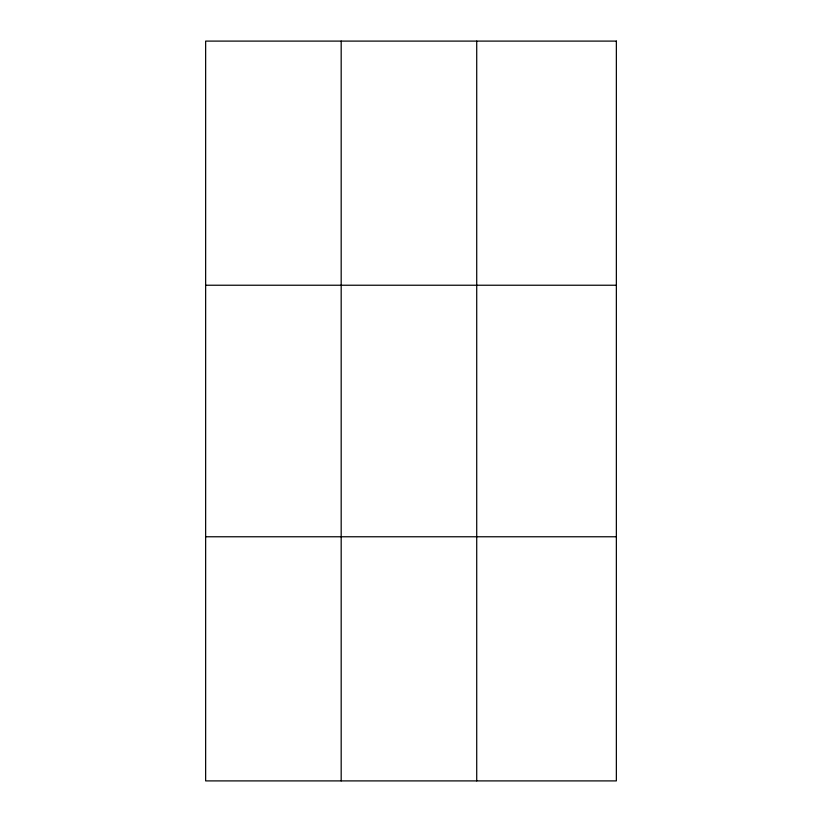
<?xml version="1.0" encoding="UTF-8"?>
<svg xmlns="http://www.w3.org/2000/svg" width="822" height="822" viewBox="0 0 822 822"><rect width="100%" height="100%" fill="white"/><g stroke="black" fill="none" stroke-linecap="round" stroke-linejoin="round"><path stroke-width="1.23" d="M341.181 780.9L341.181 41.1M476.719 780.9L476.719 41.1M205.644 285.234L616.356 285.234M205.644 536.766L616.356 536.766M616.356 41.1L616.356 780.9L205.644 780.9L205.644 41.1L616.356 41.1"/></g></svg>
